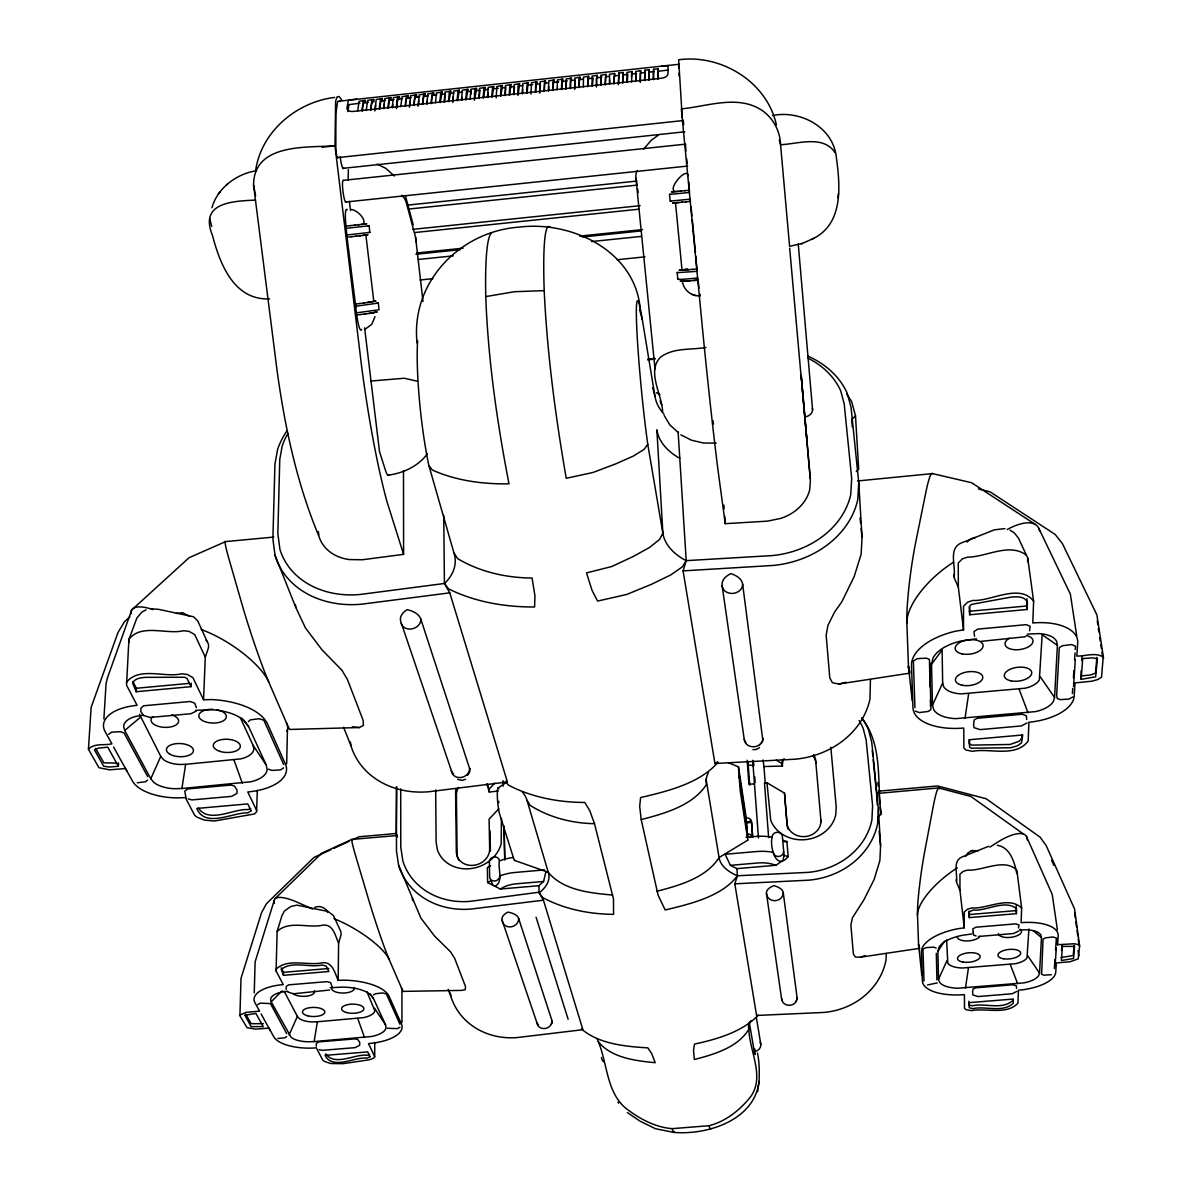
<?xml version="1.0" encoding="UTF-8"?>
<svg xmlns="http://www.w3.org/2000/svg" width="1192" height="1192" viewBox="0 0 1192 1192"><rect width="100%" height="100%" fill="white"/><g stroke="black" fill="none" stroke-linecap="round" stroke-linejoin="round"><path stroke-width="1.5" d="M396.474 786.765L396.459 850.864L398.59 865.213L420.865 918.063L434.514 936.003L450.472 951.737L454.644 958.323L465.461 986.425L465.312 989.658L461.572 990.403L403.641 991.386A40.752 1.937 72 0 1 401.406 987.721L389.262 959.709A47.799 2.324 72 0 1 368.119 897.904L356.095 857.346A35.998 1.743 71.9 0 1 351.834 839.406L397.189 835.532M526.64 92.991L527.147 83.157L528.22 82.814L526.953 93.274M968.872 1001.25L969.141 1005.139L972.359 1005.795C984.801 1002.815 1002.532 1010.324 1012.842 1000.401M969.305 917.602L969.334 911.82L973.074 910.047C986.276 911.522 1004.886 898.917 1016.538 908.781L1016.374 913.653L969.305 917.602L968.962 911.165M969.126 739.651L969.156 743.733L971.823 745.119L1010.101 744.464L1019.324 741.201L1022.036 737.863L1022.14 734.779M969.677 614.774L969.722 606.162L971.54 604.389L1010.309 597.237C1016.001 596.536 1024.643 595.911 1027.385 602.213L1027.131 609.485L969.677 614.774L969.26 606.728M522.29 93.468L522.826 83.619L528.22 82.814M522.603 93.751L522.617 89.132M330.765 849.747L313.913 857.48L266.367 903.834L261.495 912.804L241.007 978.394L239.92 1015.837L247.072 1027.698L255.669 1029.113L268.99 1028.115L273.743 1036.727A36.058 14.483 0.1 0 0 316.327 1047.842L322.689 1059.986L324.477 1061.431L330.705 1063.517L342.953 1063.681L369.058 1059.837L373.781 1058.183L374.69 1056.574L374.75 1042.329M517.924 95.509L517.954 87.597L518.49 84.096L519.593 83.738L518.252 94.213M513.573 94.392L514.169 84.558L519.593 83.738M513.901 94.689L514.452 86.778M509.237 94.868L509.848 85.019L510.981 84.662L509.565 95.151M504.887 95.33L505.527 85.496L510.981 84.662M505.214 95.613L505.795 87.716M500.536 95.807L501.191 85.958L502.383 85.6L500.878 96.09M374.69 1056.574L368.492 1043.566A41.452 16.762 -0.3 0 0 401.436 1023.988L389.203 996.557A48.723 20.115 -0.1 0 0 344.548 980.167L338.17 980.346L338.603 943.11L340.793 935.735A8.687 7.882 -11.9 0 0 340.048 929.909L333.432 915.56L328.024 911.463L296.912 905.145L290.893 906.442L284.456 910.986L281.953 915.65L277.125 931.518L276.082 970.914L283.234 984.592A37.056 15.272 0.4 0 0 254.984 1002.755L259.603 1011.129L246.222 1012.351L239.86 1015.048M348.213 179.992L348.332 169.666M496.17 97.848L496.87 86.42L502.383 85.6M491.834 96.731L492.549 86.897L493.771 86.524L492.192 97.014M316.297 1046.248L316.342 1043.358L318.994 1041.853L354.993 1038.888L357.883 1039.603L359.716 1042.359L359.686 1045.265L355.201 1047.634L322.168 1050.346L319.098 1049.675M487.498 97.208L488.228 87.359L493.771 86.524M487.856 97.491L487.93 92.872M483.147 97.669L483.922 87.821L485.174 87.448L483.52 97.953M478.812 98.146L479.601 88.297L485.174 87.448M479.169 98.414L479.884 90.503M474.431 100.188L474.595 92.261L475.28 88.759L476.577 88.387L474.833 98.891M283.487 975.324L281.223 969.468C292.055 960.409 309.25 968.053 321.885 964.969L326.161 966.056L328.828 971.51L283.487 975.324L283.547 972.314L281.178 967.74M286.169 989.464L286.229 986.454L288.553 984.86L327.01 981.627L330.705 982.729L331.719 985.829M470.125 99.07L470.959 89.221L476.577 88.387M286.676 763.744L287.466 729.132M465.789 99.547L466.653 89.683L467.979 89.311L466.161 99.815M461.453 100.009L462.332 90.16L467.979 89.311M461.84 100.292L461.915 97.208M361.206 314.479L356.423 314.986L355.425 303.93M417.066 343.043C410.48 282.504 459.784 231.293 519.176 227.121C571.49 220.624 634.576 250.648 640.149 308.013M457.117 100.471L458.026 90.622L459.397 90.234L457.505 100.754M129.868 616.86L124.43 621.807L118.008 632.475L91.128 707.377L88.431 749.276L98.936 767.708L109.545 769.838L125.547 768.542L132.446 781.028A43.687 20.86 2.4 0 0 185.341 797.523L194.49 815.015L196.814 817.101L204.562 820.141L214.456 821.005L254.432 813.972L256.578 811.871L257.308 790.4M254.239 992.832L255.133 961.81L274.011 901.092M452.722 102.527L453.705 91.084L459.397 90.234M453.169 101.216L453.303 96.597M351.849 236.686L347.036 237.193L346.038 226.078A16.494 2.488 83.2 0 1 347.259 209.822M448.43 101.409L449.399 91.546L450.814 91.158L448.833 101.692M675.566 191.584C666.343 190.169 686.473 166.195 688.305 175.701M444.109 101.871L445.093 92.007L450.814 91.158M444.512 102.154L445.391 94.228M439.773 102.348L440.787 92.484L442.232 92.082L440.176 102.616M1016.776 873.587C1014.764 862.948 1010.309 847.139 997.287 845.322M1027.578 561.685L1027.713 557.99L1018.4 538.009L1014.362 532.958L1009.982 530.127M435.438 102.81L436.481 92.946L442.232 92.082M1016.374 913.653L1016.165 905.726M1027.131 609.485L1026.908 598.727M431.102 103.272L432.175 93.408L433.665 93.006L433.918 95.226L432.473 95.628L431.698 98.921L431.534 103.555M426.781 103.734L427.868 93.87L433.665 93.006M427.198 104.017L427.317 100.933M635.932 73.681L635.917 80.013M1021.648 908.066L1021.082 922.683A37.876 15.854 -6.3 0 1 1058.168 935.72L1057.572 944.72L1074.275 943.751L1078.268 944.571L1079.624 946.016L1078.179 958.875L1070.207 961.706L1056.35 962.957L1055.739 972.21A36.848 15.019 -6.1 0 1 1018.445 990.209L1017.938 1003.143C1006.599 1015.42 985.918 1007.732 971.659 1010.637L966.176 1009.788L964.492 1008.372L964.417 994.635A42.212 17.299 -5.6 0 1 922.384 980.971L921.401 952.214A49.647 20.771 -5.8 0 1 957.817 928.732L964.253 927.823L964.268 911.925L967.71 909.109L971.987 907.961C986.857 909.183 1008.924 895.49 1021.648 908.066L1016.88 870.279C1004.409 857.495 982.283 871.292 967.591 870.115L963.345 871.278L959.933 874.138L959.977 890.349L964.253 927.823M1033.628 601.23L1032.779 622.984A46.145 23.378 -7.8 0 1 1077.717 642.771L1076.838 656.062C1085.256 656.36 1095.508 651.979 1103.211 657.09L1101.542 677.16L1097.921 679.5L1091.842 681.213L1075.05 682.882L1074.141 696.411A44.625 21.903 -7.5 0 1 1028.905 722.218L1028.174 740.992C1015.912 757.888 989.42 747.92 972.478 751.288L965.893 750.021L963.866 747.95L963.762 728.029A51.092 25.241 -6.8 0 1 912.953 707.631L911.508 665.434A60.375 30.59 -7.1 0 1 955.686 631.164L963.523 629.912L963.523 606.236L967.74 602.094L972.955 600.425C990.522 601.677 1019.816 582.858 1033.628 601.23L1027.713 557.99M256.727 810.694L247.772 791.95A50.183 24.212 1.7 0 0 285.424 764.087L267.574 724.095A59.302 29.264 2.2 0 0 211.312 699.57L203.549 699.764L205.292 657.15L208.168 648.701A10.564 9.014 -11 0 0 207.438 642.011L197.723 620.898L193.536 616.785L158.789 609.38L150.907 608.754M422.445 104.211L423.562 94.332L425.082 93.944L425.35 96.15L423.86 96.552L423.071 99.86L422.877 104.479M418.049 106.252L419.256 94.809L425.082 93.944M418.556 104.941L418.75 100.322M191.063 686.652L187.129 678.576L184.656 677.25L145.99 677.339C141.237 677.652 134.875 678.159 132.625 683.076L136.171 691.718L191.063 686.652L191.212 683.195M413.788 105.134L414.95 95.271L416.515 94.868L416.783 97.074L415.263 97.476L414.429 100.784L414.235 105.418M631.432 77.406L631.581 74.142L636.483 73.382M409.392 107.191L410.644 95.733L416.515 94.868M409.914 105.879L410.123 101.26M946.627 939.877L947.804 963.196A20.666 8.582 -5.7 0 0 962.346 968.023L1015.316 963.702A16.33 6.75 -6.1 0 0 1026.968 957.966L1028.934 928.955M931.548 664.287L942.127 649.953L942.649 682.986L943.677 686.667A25.002 12.516 -6.9 0 0 961.244 693.878L1025.194 688.201A19.787 9.849 -7.5 0 0 1039.335 679.962L1042.166 634.785L1057.408 645.319L1054.562 697.529L1053.356 701.447A24.749 12.144 -7.5 0 1 1035.624 711.594L955.775 718.642A31.26 15.436 -6.8 0 1 933.783 709.776L932.457 705.247L931.548 664.287L932.949 658.193A40.007 20.264 -7.1 0 1 961.065 640.998L976.457 638.793M405.131 106.073L406.353 96.194L407.962 95.792L408.23 97.997L406.666 98.4L405.802 101.722L405.593 106.341M886.312 953.436L885.999 960.126A68.763 62.386 -4.6 0 1 823.434 1012.47L756.577 1015.45L734.808 883.823L737.416 875.762L736.924 868.64L730.413 865.332L725.108 854.277L756.399 851.565A30.649 13.872 -4 0 1 773.355 852.354A5.111 4.559 -6.8 0 0 778.808 856.452A5.111 4.559 -6.8 0 0 783.561 851.461M400.81 106.535L402.047 96.656L407.962 95.792M861.712 717.733A75.022 65.396 -6.1 0 1 868.551 729.847L871.799 742.586L878.37 808.802L877.625 823.583A75.767 66.856 -5.7 0 1 808.534 880.188L734.808 883.823M878.37 808.802L880.59 845.754L879.89 860.52L874.183 879.338L864.096 899.528L852.444 917.795L850.879 924.947L853.368 954.062L855.469 957.131L860.847 957.131L919.822 948.311A41.347 3.487 -81.7 0 1 918.57 944.511L917.497 915.158A48.514 4.172 -81.7 0 1 924.992 849.971L933.127 807.014A36.55 3.129 -81.8 0 1 939.236 788.925M396.415 108.591L396.802 100.649L397.755 97.118L399.394 96.716L399.663 98.921L398.068 99.338L397.189 102.646L396.951 107.265M388.324 108.204L389.471 100.262L393.971 99.532M392.168 107.459L393.449 97.58L399.394 96.716M392.63 107.742L392.794 104.658M662.603 411.613C662.096 394.448 646.019 370.667 660.964 356.84C673.912 347.483 691.002 350.075 705.873 347.468M384.003 108.666L384.256 104.047M387.847 107.936L389.158 98.042L390.842 97.64L391.11 99.845M971.882 933.977L962.227 935.333A32.899 13.768 -5.8 0 0 939.072 947.148L937.895 951.291L938.521 979.213L939.609 982.297A25.837 10.579 -5.6 0 0 957.802 988.228L1023.943 982.864A20.428 8.329 -6.1 0 0 1038.56 975.786L1039.543 973.104L1041.48 937.568L1040.765 934.871A20.994 8.791 -6.3 0 0 1026.237 929.79L1019.711 929.969M136.171 691.718L136.365 688.261L132.863 681.511M379.682 109.128L380.889 101.186L385.418 100.456M383.526 108.397L384.867 98.519L390.842 97.64M807.818 356.11A91.233 73.964 -7.4 0 1 847.214 393.196L851.088 407.56L858.747 482.671L862.039 537.354L861.131 554.265L854.172 576.57L841.954 601.602L834.609 612.018L827.948 625.323L826.16 635.306L829.781 677.875L832.433 682.778L839.004 683.999L910.032 673.107A49.826 5.051 -82.2 0 1 908.438 666.03L906.874 623.118A58.81 6.094 -82.3 0 1 915.873 541.421L925.826 492.445A44.357 4.559 -82.5 0 1 932.487 473.597L971.584 482.715L1035.386 524.51M118.38 766.292L107.742 747.175L98.4 748.144L94.421 749.842L103.689 766.203L109.023 767.022L118.38 766.292L118.574 762.94M88.431 749.276C93.93 742.825 104.613 745.745 111.884 743.808L105.12 731.56A45.207 22.216 2.9 0 1 137.095 705.336L126.531 685.147L128.915 639.419L136.886 618.007L141.788 612.167L146.065 609.812M374.795 110.916L376.27 99.443L382.289 98.549L382.558 100.769M375.376 109.59L375.644 104.971M379.205 108.859L380.561 98.981L382.289 98.549M858.747 482.671L857.778 499.537A92.365 76.035 -7.2 0 1 773.072 565.455L683.091 570.879L714.932 763.491L794.9 759.215A82.159 70.626 -6.5 0 0 869.996 698.885L870.443 679.574M370.578 109.783L371.978 99.904L373.737 99.472L374.02 101.692L372.306 102.11L371.338 105.432L371.07 110.051M366.257 110.26L367.687 100.366L373.737 99.472M103.883 718.94L106.073 683.463L107.518 677.637L131.731 609.961L189.051 557.722L225.616 541.6L273.773 537.07M361.936 110.722L363.396 100.828L365.199 100.396L365.467 102.601L363.724 103.034L362.726 106.356L362.442 110.99M738.384 766.531L740.232 790.773L747.816 840.151L745.998 816.565L738.548 766.933L728.193 762.627M357.63 111.184L359.105 101.29L365.199 100.396M797.105 997.793L797.016 999.358A7.808 7.152 -6.1 0 1 781.565 998.777L766.486 893.493A20.89 9.223 -1.6 0 1 773.846 885.626A20.86 9.223 -1.3 0 1 783.263 892.704L797.105 997.793A19.296 7.882 -1.3 0 1 796.852 999.641M772.55 115.52C800.517 109.873 833.268 127.171 836.337 157.329C840.226 186.101 843.847 224.558 811.886 239.22M1054.369 968.485L1054.95 959.456M1055.561 950.322L1056.365 938.029L1053.117 936.986L1045.563 937.821L1043.045 939.147L1041.629 974.296L1043.968 975.16L1051.299 974.743M1072.383 693.565L1072.726 688.32M1073.426 677.697L1073.888 670.545M1074.588 659.817L1075.05 652.888M1075.258 649.521L1075.482 646.168L1071.563 644.589L1062.37 645.736L1059.301 647.643L1056.663 694.981L1057.125 698.348L1059.941 699.63L1068.807 699.123L1072.86 696.933M1055.099 966.056L1056.306 947.834M1073.545 686.443L1075.318 659.653M783.263 892.704L783.159 894.358A8.448 7.584 -6.9 0 1 774.353 900.69A8.448 7.584 -6.9 0 1 766.456 893.821L766.486 893.493M347.766 111.571L349.047 104.613L359.924 103.212M1061.506 950.486L1061.863 945.182M1081.204 679.351L1082.664 658.595L1092.572 657.82L1097.415 658.744L1095.671 676.818L1081.204 679.351L1081.069 670.783M1081.8 660.383L1082.038 656.926M601.14 77.435L601.021 85.302M742.631 584.154L762.776 739.919A9.372 8.15 -7.7 0 1 752.986 746.803A9.372 8.15 -7.7 0 1 744.255 739.457L722.143 585.704A10.311 8.657 -8.3 0 0 731.679 593.452A10.311 8.657 -8.3 0 0 742.482 586.047L742.631 584.154A25.434 13.738 -1.2 0 0 730.875 573.59A25.479 13.753 -1.7 0 0 722.188 585.332M276.082 970.914L276.216 969.066C287.972 957.846 307.73 965.982 321.944 962.838C332.479 961.124 334.818 973.059 338.17 980.346M683.076 280.791L682.375 281.014C683.165 289.656 691.405 296.719 700.121 295.72L700.181 294.96M1074.111 945.316L1073.187 955.552L1060.999 957.563M1096.878 657.403L1095.493 673.167L1090.501 674.97L1080.712 675.968M596.894 1038.515A60.375 24.108 -1.9 0 1 598.265 1041.599C607.413 1063.294 606.326 1091.112 625.115 1107.711C638.793 1118.409 654.393 1127.081 671.975 1128.66L673.838 1132.4C707.616 1135.231 754.76 1120.093 759.021 1081.427C759.483 1071.951 759.453 1062.355 757.456 1053.057M575.08 80.237L574.842 88.119M566.409 81.175L566.125 89.057M403.492 470.572L403.596 554.355L362.293 559.763L349.271 559.555A43.776 35.581 -17.8 0 1 319.069 536.653C296.927 483.728 284.888 427.362 277.095 370.712L253.568 185.132C253.628 143.07 306.761 147.674 334.982 145.841L335.637 101.141L337.008 96.954L339.064 96.507L341.672 99.8M540.408 83.976L539.991 91.873M757.605 1091.678L759.021 1081.427M837.916 197.857L838.542 193.208M396.668 786.869L396.176 833.372L397.517 836.814M965.013 718.404L968.649 693.699M965.46 988.019L968.47 967.859M143.547 715.125L136.231 716.317A25.062 12.322 2.9 0 0 123.655 726.569L124.713 730.443L150.788 778.763L153.649 782.205A24.227 11.562 2.4 0 0 174.404 788.717L181.899 788.523L185.639 764.325L240.888 758.857A24.555 11.995 1.9 0 0 253.836 749.053L253.136 745.417L240.262 717.539M1029.501 630.747L1030.201 626.426L1026.446 624.638L977.783 629.108L973.953 631.596L974.534 636.349M287.808 991.237L281.714 992.116A20.547 8.463 0.4 0 0 270.614 999.209L271.18 1001.861L291.191 1037.398A19.996 8.031 0.1 0 0 307.909 1041.778L314.122 1041.599L317.385 1021.768L363.515 1017.625A20.279 8.314 -0.2 0 0 374.869 1010.741L366.913 991.774M1018.43 927.942L1018.981 925.022L1015.882 923.845L975.965 927.197L972.806 928.896L973.298 932.084M337.5 157.627L682.778 120.586M470.602 94.734L471.257 91.441M255.654 170.367C261.257 131.656 296.48 102.005 334.609 97.431M545.966 871.501L543.597 881.454L538.903 885.701L500.312 889.023L487.647 882.557L487.364 867.553L490.672 865.675M269.556 298.864C233.99 300.533 219.894 263.849 212.519 235.539C198.945 202.7 231.948 201.15 255.237 200.107M211.938 207.766C217.436 187.978 236.672 173.689 256.593 170.709M365.139 329.201L371.755 324.298L375.003 316.625M683.091 570.879L686.205 560.642L678.114 431.772M377.03 303.021L378.341 303.066L355.037 306.344M375.093 312.23L373.901 312.662M710.983 1128.571L710.194 1129.39L709.046 1125.725L671.975 1128.66M150.788 778.763L160.771 756.369L139.494 714.291M289.075 1035.028L297.374 1016.418L284.128 991.208M938.521 979.213L946.955 960.692M932.457 705.247L942.649 682.986M684.804 131.791L342.998 168.355M674.299 1131.476L673.838 1132.4L655.466 1128.735L640.178 1121.255L627.424 1112.598M783.025 860.266L784.053 855.379L782.369 836.382A5.096 4.53 -6.8 0 0 776.931 832.314A5.096 4.53 -6.8 0 0 772.192 837.261C769.466 845.411 775.649 872.067 788.15 856.616L786.943 841.567L782.861 840.315M126.441 682.42C138.779 666.283 164.928 677.98 181.571 673.778L187.114 674.419L192.851 677.563L203.549 699.764M758.306 1015.197C742.065 1032.048 716.988 1039.23 694.519 1044.073L693.506 1050.241L694.37 1059.509C713.889 1054.473 737.863 1047.455 748.814 1029.307A60.896 24.436 -4.2 0 1 750.9 1020.665M859.134 720.638A69.717 60.732 -6.1 0 1 863.246 728.595L866.167 740.143L872.618 805.807L871.903 819.947A70.298 61.999 -5.8 0 1 807.803 872.395L737.416 875.762C722.039 896.622 689.244 904.192 665.181 909.973L658.088 895.207L641.207 819.604L639.687 806.373L640.596 797.552C667.207 791.324 699.361 783.576 717.942 762.433M965.49 856.437L967.919 852.936L971.525 850.805M808.072 358.211A84.811 68.689 -7.4 0 1 840.703 390.857L844.204 403.879L851.684 478.365L850.745 494.501A85.735 70.507 -7.3 0 1 772.148 555.591L686.205 560.642L682.42 566.811L670.664 574.976L651.711 584.184L626.858 594.421L597.609 601.081L591.992 590.263L586.524 572.89L611.749 566.543L633.19 556.53L649.521 547.486L659.638 539.395L662.871 533.211L656.866 429.82A82.889 49.096 -4.9 0 0 678.203 457.445L679.783 458.264M937.895 951.291L944.675 941.069M639.582 309.682L642.309 319.605A88.044 4.708 84.5 0 0 636.722 327.174A88.044 4.708 84.5 0 0 647.763 444.288L644.142 449.339L633.25 456.119L615.802 463.852L592.931 472.494L566.23 478.29C555.472 416.202 547.158 353.592 544.193 290.625A169.83 13.976 84.3 0 1 550.123 227.121M277.125 931.518C288.658 920.149 308.43 928.374 322.51 925.23C333.164 923.547 335.235 935.824 338.603 943.11M695.8 256.176L697.111 271.344L677.175 272.67L677.831 279.256M427.377 453.78C418.198 466.355 403.09 473.209 387.951 475.206M643.755 149.015L651.234 140.239L658.371 135.128M966.995 542.092L970.765 538.948L975.473 537.547M218.21 194.028L220.445 191.614M226.301 185.281L227.866 183.598M498.792 808.787L489.092 819.142L489.659 848.883A16.882 14.796 -19.3 0 1 473.224 865.347A16.882 14.796 -19.3 0 1 456.327 851.788L455.612 792.68A16.673 14.438 -18.3 0 1 456.119 788.851M498.316 790.981L489.286 792.069L488.541 789.745L494.695 783.189M878.012 817.369L881.007 814.196C876.88 782.757 883.048 746.877 863.142 719.968M879.651 790.937L876.612 794.155L873.185 759.706M271.18 1001.861L282.087 990.85M856.303 471.525L858.687 469.141L855.498 415.829L851.639 401.54L846.752 394.001M855.498 415.829L851.818 419.465L852.265 426.81M275.143 898.619L321.676 853.219L351.834 839.406M287.957 433.381A83.872 67.229 -17.1 0 0 282.221 445.972L279.777 459.382L277.84 533.614L279.897 549.229A84.826 68.957 -17.8 0 0 360.222 594.465L444.422 583.484L445.584 582.456A84.2 46.369 0.8 0 0 454.018 553.118L428.911 465.67A87.537 11.428 83.9 0 1 417.647 340.569M147.555 780.075L145.573 781.758L137.274 782.786M124.713 730.443L140.298 717.39M248.338 721.607L250.484 719.819L259.126 718.731L263.819 720.206L283.651 764.504M759.483 747.548L756.518 749.381M108.666 734.346L111.526 732.201L120.377 731.694L124.043 732.946L147.734 776.737M196.218 711.147L190.914 713.71L150.118 717.45L143.383 715.453L140.805 711.535L140.984 708.108L143.621 705.783L190.109 701.507L194.758 703.161L196.367 707.72M250.767 808.489L247.981 809.606C233.975 808.37 209.032 824.074 198.423 808.042M736.924 868.64L776.022 865.273L781.579 861.309M400.721 788.925L400.765 847.05L402.807 860.773A69.672 60.867 -19.3 0 0 470.006 901.361L540.11 892.078A68.57 31.022 -1.2 0 0 548.29 872.335L527.043 800.413A72.101 34.24 -0.8 0 0 522.111 791.741M465.565 779.27L462.198 780.373L457.624 779.374M346.44 235.033L369.833 232.41L369.133 225.765L367.836 225.869M362.472 235.48L365.884 235.003L373.796 301.367L367.419 302.545M283.577 767.857L280.582 769.913L271.955 770.404L268.498 769.212M286.646 1036.563L284.873 1037.74L277.93 1038.5M498.122 787.897L507.002 782.071M373.513 994.992L375.405 993.741L382.587 992.936L386.357 993.919L399.946 1024.286M989.822 847.154L997.57 842.222A37.012 13.35 -38.7 0 1 1027.206 839.958M1016.97 991.312L1012.217 993.756L977.962 996.557L972.91 994.933L972.568 992.012L973.059 989.017L975.592 987.84L1012.902 984.771L1016.284 985.799L1016.597 988.392M668.295 70.045L657.701 71.326L657.865 79.194M1018.817 930.952L1013.483 933.545L978.453 936.48M658.163 71.043L657.939 68.808L653.603 69.27L653.484 79.655M657.939 68.808L657.716 78.881M747.816 840.151L719.059 857.555C706.32 877.848 679.172 885.477 657.075 891.229M1027.146 722.903L1021.41 725.928L980.107 729.623L973.998 727.642L973.596 724.319L974.177 719.953L977.246 718.269L1022.259 714.246L1026.342 715.796L1026.699 719.566M257.695 1004.647L260.199 1003.157L270.45 1003.589L286.706 1033.643M653.827 71.505L648.984 72.265L649.118 80.132M653.603 69.27L653.32 79.357M369.609 1054.488L367.225 1055.278C355.618 1053.505 334.594 1066.855 325.803 1053.847M649.491 71.982L649.268 69.747L644.932 70.209L644.738 80.609M649.268 69.747L648.94 79.834M487.647 882.557L490.955 880.694L492.981 885.284M500.312 889.023L503.441 887.265A22.067 9.879 -1.6 0 1 515.421 883.898L543.597 881.454M645.155 72.444L640.283 73.204L640.357 81.071M399.946 1027.221L397.353 1028.651L387.4 1028.249M644.932 70.209L644.559 80.296M225.616 541.6A43.553 2.518 71.6 0 0 229.028 559.137L242.214 605.029A57.767 3.382 71.6 0 0 268.721 681.973L286.393 722.695A48.976 2.801 71.7 0 0 290.088 729.444L359.388 727.537L363.411 725.377L363.128 720.311L347.408 679.41L341.895 670.232L322.093 649.938L305.45 627.946L295.839 607.533L275.024 555.308L272.894 538.993L274.935 464.135L277.632 449.354A90.219 72.384 -17.1 0 1 286.855 430.968M640.819 72.906L640.596 70.686L640.253 82.352M369.058 225.81L345.635 228.387M937.24 982.908L927.585 984.95M632.147 73.844L631.924 71.624L631.611 82.01M627.23 82.486L627.826 74.306L622.88 75.081L622.865 82.963M623.49 74.783L623.267 72.548L618.931 73.025L618.499 83.425M623.267 72.548L622.671 82.65M619.155 75.245L614.178 76.02L614.118 83.902M618.931 73.025L618.35 84.707M614.834 75.722L614.595 73.487L613.91 83.604M334.073 848.242L348.913 841.433M352.206 839.928L359.135 836.754L395.997 833.521M609.052 76.333L605.476 76.959L605.387 84.841M801.665 382.841L810.396 480.108L809.755 489.495A44.253 36.386 -7.3 0 1 780.686 518.401L767.484 521.142L725.243 523.675L717.912 469.439A228.119 6.586 84.6 0 1 702.803 331.883L681.332 108.874C708.122 106.386 739.278 93.796 763.61 111.526C773.906 119.468 780.149 131.716 780.566 144.694L789.581 246.312L802.365 243.391M606.177 76.646L605.938 74.425L605.163 84.543M801.247 243.883L814.017 238.281M601.856 77.108L596.79 77.897L596.656 85.779M597.52 77.584L597.296 75.349L596.268 79.149L596.462 87.061M592.29 86.241L593.199 78.046L588.103 78.836L587.924 86.718M588.878 78.508L588.639 76.288L587.85 76.616L587.686 86.42M583.111 79.134L579.431 79.775L579.208 87.657M988.6 846.32L961.721 857.093C952.423 861.354 957.712 873.84 956.461 881.335M574.47 80.073L570.745 80.713L570.491 88.595M580.236 79.447L579.997 77.227L579.163 77.54L578.954 87.359M329.618 990.031L293.545 993.756L287.987 992.116M709.046 1125.725C725.555 1121.463 739.115 1110.706 749.842 1097.757C765.622 1077.404 749.515 1051.657 748.814 1029.307L748.442 1023.928M571.594 80.371L571.355 78.151L570.491 78.478L570.223 88.297M567.273 80.847L562.073 81.637L561.775 89.534M557.737 82.114L558.646 81.771L553.401 82.576L553.058 90.473M860.847 957.131L865.243 955.507M562.967 81.309L562.713 79.089L561.804 79.417L561.492 89.236M1025.537 636.722L980.807 641.385M554.325 82.233L554.086 80.013L553.148 80.356L552.775 90.175M548.573 82.859L544.744 83.514L544.357 91.412M356.423 314.986L356.304 311.216M539.961 83.783L536.087 84.453L535.64 92.35M545.698 83.172L545.459 80.952L544.476 81.294L544.059 91.114M537.085 84.096L536.832 81.876L535.804 82.218L535.342 92.052M680.99 280.969L680.215 281.238L690.034 280.776M971.808 850.716L978.259 850.686M971.048 850.954L972.851 850.373M176.222 613.463L182.734 612.733L189.811 616.413M677.175 272.67L678.069 272.387M675.477 202.744L682.003 269.809M688.708 181.825L689.527 192.463L669.532 194.415L670.187 201.09L690.168 199.183L690.451 201.403L685.668 201.895M314.748 907.336C319.486 905.279 325.386 907.484 327.636 912.118L325.863 909.585M641.207 819.604C664.406 813.57 692.79 805.673 706.409 784.559A72.712 34.866 -4.4 0 1 708.57 772.252M839.004 683.999L846.126 682.241M679.097 64.264L337.679 101.365L335.861 113.3L335.861 148.627A5.632 0.849 82.9 0 0 336.68 155.437A5.632 0.849 82.9 0 0 337.902 157.284M756.339 749.425L752.957 749.693M681.899 269.645L679.142 270.241L692.835 269.377M428.911 465.67L432.338 470.02C456.223 480.778 482.969 484.25 508.999 483.833C497.019 422.072 488.064 359.522 485.755 296.599L514.527 291.712L544.193 290.625M347.036 237.193L355.872 307.581M181.899 788.523L250.886 781.758A30.709 14.811 1.7 0 0 267.142 769.659L266.323 765.175L248.547 726.479L244.494 720.996A39.291 19.385 2.2 0 0 210.835 709.747L195.607 710.357M670.187 201.09L671.096 200.941M368.73 313.466L377.223 311.991L376.061 311.946M373.454 312.9L365.05 313.943M669.532 194.415L670.44 194.281M314.122 1041.599L371.725 1036.459A25.36 10.266 -0.3 0 0 385.97 1027.966L385.567 1024.867L373.379 998.33L370.101 994.009M684.938 269.213L687.516 268.87M675.387 202.7L672.586 203.087L682.42 202.193M363.739 303.006L375.942 301.129L374.765 301.099M363.337 224.2C366.689 219.537 357.049 209.658 350.776 209.449M674.314 191.614L671.498 191.972L678.039 191.346M360.967 314.42L365.855 313.928M359.433 235.822L368.03 234.779L366.868 234.854M359.656 303.483L364.543 302.991M361.161 224.454L366.719 223.798L365.557 223.887M356.78 99.07L348.392 100.203L346.932 108.04A6.556 3.993 -12.2 0 0 353.115 111.437L661.62 78.225A6.616 4.053 -8.2 0 0 667.982 73.442L668.027 65.575L661.649 66.156M358.107 224.781L362.86 224.275M355.723 236.24L360.729 235.703M354.397 225.184L359.403 224.662M536.832 81.876L531.483 82.695L530.991 94.108M545.459 80.952L540.14 81.756L539.708 93.17M554.086 80.013L548.812 80.818L548.424 90.652M562.713 79.089L557.469 79.894L557.141 89.713M571.355 78.151L566.155 78.955L565.857 88.774M579.997 77.227L574.827 78.016L574.618 89.415M588.639 76.288L583.514 77.078L583.32 86.897M597.296 75.349L592.201 76.139L592.052 85.943M605.938 74.425L600.887 75.2L600.798 85.004M614.595 73.487L609.574 74.262L609.544 84.066M631.924 71.624L626.977 72.384L627.037 82.188M640.596 70.686L635.679 71.446L635.798 81.235M365.467 102.601L368.328 102.303M399.663 98.921L402.523 98.608M408.23 97.997L411.076 97.684M416.783 97.074L419.644 96.761M425.35 96.15L428.211 95.837M433.918 95.226L436.779 94.913M442.5 94.302L445.361 93.989M451.083 93.378L453.943 93.065M459.665 92.454L462.526 92.142M468.247 91.531L471.108 91.218M476.83 90.592L479.705 90.294M485.427 89.668L488.288 89.355M494.024 88.744L498.33 88.282M502.637 87.821L505.497 87.508M511.234 86.882L514.11 86.584M519.846 85.958L522.722 85.645M528.458 85.034L532.764 84.558M322.019 147.227L334.982 145.841L361.593 366.227A226.167 32.005 83.6 0 0 386.938 501.504L403.596 554.355M350.284 225.631L355.201 225.124M351.61 236.686L356.527 236.18M355.112 304.035L359.895 303.528M355.842 312.915L379.041 309.771L378.341 303.066M685.653 144.143L343.654 180.32A11.13 1.669 83.1 0 0 343.043 191.986A11.13 1.669 83.1 0 0 346.425 201.597M345.62 202.029L687.62 166.06M407.768 205.099L636.915 181.05M409.169 209.017L636.424 185.192M345.71 226.122L350.522 225.616M684.581 190.705L689.438 190.184M412.879 229.356L640.134 205.665M414.965 232.515L638.867 209.196M416.813 252.972L463.062 248.189M579.655 236.105L642.562 229.594M415.874 254.269L460.246 249.664M582.277 237.029L641.43 230.905M418.168 259.483L453.213 255.863M591.515 241.559L641.311 236.403M680.17 191.152L685.221 190.616M420.016 279.986L432.92 278.66M617.352 259.692L645.021 256.846M676.43 191.525L681.332 191.018M681.258 202.327L686.309 201.806M371.01 381.023L404.312 378.251L417.319 381.231M647.688 359.165L655.093 358.42M647.599 359.88L654.989 359.135M804.615 416.917L805.747 416.798A8.642 6.988 -6.3 0 0 812.423 408.26M857.644 480.957L932.487 473.597M692.209 269.511L697.022 268.96M698.944 288.166L698.095 280.031L685.162 281.223M693.267 280.582L698.035 280.12M343.594 727.299L350.955 745.745A81.369 69.24 -18.6 0 0 428.911 791.741L507.405 781.952L449.786 592.856L361.593 604.195A91.382 74.366 -17.8 0 1 275.024 555.308M136.365 688.261L189.379 683.374M969.245 611.302L1026.655 605.998M1027.4 634.114L1038.977 633.608A25.583 12.963 -7.8 0 1 1056.589 641.311L1057.408 645.319M679.127 202.506L674.761 202.849M116.876 763.089L103.898 762.85L95.584 748.382M878.742 793.321L938.551 787.927L970.899 796.465L1023.511 834.057M784.098 758.559A16.807 14.676 -6 0 0 782.444 766.069L763.923 766.531L763.103 759.945M754.491 783.844L748.934 784.336L747.175 760.273M788.076 829.125A17.016 15.049 -5.7 0 1 787.197 825.296L784.515 793.157L766.963 782.742L764.489 782.965L768.646 837.648M878.698 791.145L937.672 785.96L986.231 798.774L1040.109 837.171L1046.099 845.396L1074.573 909.049L1079.624 946.016M745.894 822.018L751.422 821.526L752.584 836.59M746.371 822.912L739.189 775.471L747.026 831.494L746.371 822.912L751.541 822.316M746.117 837.261L755.281 836.471A30.545 13.961 -4.1 0 1 772.192 837.261M784.366 841.79L786.943 841.567M544.535 869.907L515.421 872.425A30.441 13.693 -1.6 0 0 499.716 876.016A5.081 4.485 -19 0 1 494.769 880.977A5.081 4.485 -19 0 1 489.659 876.88L489.39 861.846A5.066 4.455 -18.8 0 1 494.293 856.914A5.066 4.455 -18.8 0 1 499.388 860.967C497.571 868.163 503.888 881.454 495.231 886.163L494.501 886.058M730.413 865.332L758.932 862.889A22.216 9.998 -4 0 1 772.163 864.111L776.022 865.273M448.118 989.434L450.859 996.333A68.212 61.358 -20.4 0 0 517.164 1037.562L582.888 1029.694L543.433 900.198L471.034 909.064A75.096 65.649 -19.3 0 1 398.59 865.213M283.547 972.314L328.873 968.5M968.947 914.577L1015.986 910.613M330.199 987.691L343.46 987.11A32.273 13.321 -0.1 0 1 370.399 994.59L373.379 998.33M263.313 1023.675L251.199 1023.704L245.731 1014.228M688.961 269.72L681.303 270.018M368.611 232.44L369.922 232.351M364.856 235.077L365.884 235.003M317.385 1021.768L312.408 1021.917A15.988 6.511 0.2 0 1 299.043 1018.341L297.374 1016.418M185.639 764.325L179.634 764.474A19.37 9.387 2.4 0 1 163.051 759.17L160.771 756.369M684.283 281.133L682.375 281.014M716.243 443.156L703.474 443.037L691.405 440.191L680.885 434.842M1004.96 528.607L994.426 529.814L961.199 543.001C947.983 548.543 956.058 566.602 954.047 576.809M538.903 885.701L539.112 892.778L542.628 897.531C564.218 909.198 589.146 914.16 613.567 914.353L613.493 899.021L594.495 823.687C572.071 823.299 549.244 817.518 530.231 805.405L527.043 800.413M612.613 895.028C590.711 893.151 562.997 890.335 548.29 872.335L514.542 860.386M352.296 726.792L359.388 727.537M747.757 761.509L748.233 764.892L753.91 765.711L753.225 760.794M978.453 488.958L990.06 491.834L1055.188 534.463L1062.459 543.701L1096.863 614.863L1103.568 658.252M188.232 798.908L192.016 799.907L231.591 796.375L236.94 793.44L237.044 790.132L234.526 786.139L230.95 785.066L187.814 788.925L184.79 791.071L186.012 797.984M784.053 855.379L788.15 856.616M691.837 294.35L695.994 295.616M976.084 935.929L973.641 935.109L973.164 931.906M936.167 948.057L933.708 947.163L926.214 947.58L922.951 949.16L924.009 981.031M915.277 711.088L919.241 712.563L928.047 711.475L930.892 709.687L929.82 662.916M737.416 875.762L736.12 875.241A69.166 31.528 -4.4 0 1 719.074 857.584L706.066 779.047M201.239 629.421L206.276 631.492A58.378 19.862 33 0 1 268.721 681.973M312.602 909.049L297.836 902.478A36.296 10.356 31.2 0 0 274.443 903.402M333.939 918.54L338.871 920.731A47.963 13.753 30.9 0 1 389.262 959.709M686.205 560.642L684.61 559.853A84.811 47.456 -4.7 0 1 662.871 533.211L647.763 444.288M377.119 164.109L385.835 168.37L394.358 176.014M656.375 392.645L659.995 394.716M776.245 760.183L782.161 763.699L782.444 766.069M1033.166 930.639L1041.48 937.568M1026.461 555.263C1009.475 542.166 986.082 557.215 967.591 557.126L962.421 558.81L958.249 563.011L958.323 587.06L963.523 629.912M678.561 432.815L669.844 424.933L664.108 415.352M205.918 640.178L207.438 642.011M242.006 718.329L248.547 726.479M617.903 1102.198L618.618 1103.107M443.722 515.272L444.422 583.484L448.579 588.878C475.042 602.064 505.185 607.13 534.597 606.981L534.925 595.627L532.079 578.031C506.272 577.852 479.884 571.951 457.639 558.616L454.018 553.118M505.542 781.326L508.358 785.081C531.721 797.344 558.571 802.395 584.825 802.469L589.787 810.754L594.495 823.687M581.413 1028.919C598.905 1044.088 625.413 1046.472 647.867 1047.872L651.726 1053.639L655.213 1062.683C635.694 1060.865 611.109 1057.855 598.265 1041.599M835.115 152.695C823.285 134.592 797.672 144.083 780.566 144.694L779.3 139.971M1040.273 676.803L1054.562 697.529M1027.727 955.79L1039.543 973.104M253.136 745.417L266.323 765.175M374.512 1008.223L385.567 1024.867M539.112 892.778L543.433 900.198M444.422 583.484L449.786 592.856M113.583 747.026L127.246 771.731M261.108 1013.96L270.48 1030.916M1038.783 528.294L1070.371 594.152L1076.734 635.917M205.292 657.15L194.713 634.576L189.036 631.373L183.538 630.717C167.089 634.874 140.939 623.148 128.915 639.419L128.989 642.205M700.121 295.72L699.689 293.902M958.323 587.06L954.688 579.044A10.758 9.178 -15.2 0 1 954.092 574.455M1051.582 860.222L1053.862 865.317M1026.357 836.233L1052.208 894.387L1057.379 929.73M959.977 890.349L956.982 883.302A8.821 8.001 -14.8 0 1 956.491 879.279M1010.265 964.403L1017.655 983.728M1019.115 689.155L1028.011 712.771M211.729 226.465L209.718 218.449M357.734 1018.43L364.499 1037.457M233.99 759.96L242.274 783.114M401.436 623.461L451.351 770.598A22.931 11.279 -3.7 0 0 452.185 772.267M536.787 1022.423L537.056 1023.943A7.748 7.048 -20.3 0 0 552.06 1020.873L518.609 918.361A20.666 9.164 -4.1 0 0 507.971 912.118A20.666 9.178 -4.3 0 0 502.175 920.388L536.787 1022.423A19.117 7.867 -4.6 0 0 537.041 1023.019M420.821 619.125L420.88 619.482A10.192 8.493 -17.7 0 1 412.179 628.84A10.192 8.493 -17.7 0 1 401.138 623.55L400.84 621.717A25.196 13.589 -2.9 0 1 407.247 609.633A25.211 13.559 -2.5 0 1 420.821 619.125L469.633 768.616A9.283 8.001 -18.4 0 1 461.766 777.378A9.283 8.001 -18.4 0 1 451.634 772.327L451.351 770.598M652.695 387.847L654.9 395.938A82.263 49.602 -4.9 0 0 663.929 414.026M776.424 125.041C767.276 82.159 721.369 53.878 678.665 59.794L682.226 117.338M405.34 195.473L413.222 224.886M423.011 301.561L415.561 237.208L406.234 202.491A26.924 17.82 2 0 0 401.734 195.265M253.568 185.132L255.58 195.726M568.122 1019.249L536.057 917.184M552.06 1020.873L552.015 1020.576A19.117 7.852 -4.4 0 1 551.166 1024.271M749.261 1022.319L754.298 1051.582A39.247 1.415 85.1 0 0 755.311 1053.653M518.609 918.361L518.669 918.674A8.374 7.45 -19.3 0 1 511.636 926.75A8.374 7.45 -19.3 0 1 502.443 921.997L502.175 920.388M682.509 119.707L682.718 120.899M756.369 1017.491L760.854 1044.52M469.633 768.616L469.573 768.289A22.931 11.264 -3.4 0 1 468.828 773.548M412.283 898.038L412.715 900.66M642.309 319.605L654.9 395.938M637.288 170.486A27.043 18.163 -4.2 0 0 635.962 178.368L637.064 185.445M637.631 188.977L638.182 192.508M450.367 993.07L450.859 996.333M295.378 604.508L295.839 607.533M1097.251 621.002L1097.802 624.668M1098.353 628.333L1098.905 631.998M1099.739 637.497L1100.291 641.162M1100.842 644.827L1101.393 648.493M1101.929 652.173L1102.481 655.838M350.433 742.065L350.955 745.745M318.353 531.543L318.83 534.955M1074.648 912.938L1075.363 918.212M1075.84 921.729L1076.57 927.003M1077.046 930.52L1077.777 935.794M1078.253 939.311L1078.969 944.586M1078.045 950.471L1078.805 955.984M712.98 420.642L713.472 424.173M1056.783 938.76L1057.572 944.72M349.42 201.314L350.522 210.492M364.618 327.845L379.503 451.619L385.552 470.572A26.298 3.919 83.9 0 0 388.95 474.893M686.652 158.67L687.218 163.498M912.238 700.926L908.438 666.03A50.332 21.277 -40 0 0 910.077 671.796M921.774 975.101L918.57 944.511A41.526 14.706 -38.1 0 0 919.196 947.238M877.848 782.548L878.221 786.139M860.058 517.879L860.594 523.199M861.131 528.503L862.039 537.354M879.085 794.915L879.964 803.676M880.322 807.178L881.007 814.196M872.291 750.647L872.827 756.086M877.893 818.457L878.251 822.093M879.145 831.197L880.59 845.754M635.962 178.368L655.019 369.088M683.24 120.243L683.672 124.609M498.837 802.663L498.718 801.337M691.047 206.857L691.926 215.99M692.284 219.641L695.443 252.525M830.809 747.235L836.218 806.88L835.756 814.672A33.748 29.755 -5.8 0 1 805.092 839.66A33.748 29.755 -5.8 0 1 770.717 820.349L766.963 782.742M789.67 248.174L801.501 381.038M798.253 244.002L812.601 410.078M807.103 442.247L801.218 375.361L810.262 478.573M821.079 822.346L815.686 760.72A16.822 14.691 -6 0 0 813.57 754.67M685.951 151.146L685.504 144.485M784.515 793.157L786.914 822.987A17.031 15.064 -5.7 0 0 805.136 836.561A17.031 15.064 -5.7 0 0 820.856 820.036M763.923 766.531L765.249 783.099M754.73 776.767L755.132 782.295M752.718 760.302L758.47 838.021M748.233 764.892L749.723 785.156M752.688 837.365L751.66 823.091A4.485 3.963 -8.1 0 0 750.14 820.409M723.902 505.11L724.17 508.82M724.706 516.24L725.243 523.675M415.561 237.208L415.859 241.708M876.716 795.943L877.252 804.868M678.993 73.084L679.187 76.333M914.92 707.735L913.37 660.964L917.318 658.654L926.422 658.133L929.432 659.489L930.058 686.801M609.619 79.76L609.708 82.829M930.371 699.838L930.52 706.335M936.301 953.287L936.927 979.958M504.097 826.011L504.812 858.747M502.979 780.671L503.098 786.198M503.993 826.831L504.723 860.073M501.474 818.532L501.162 843.861A33.45 29.219 -19.2 0 1 469.544 868.73A33.45 29.219 -19.2 0 1 437.285 849.434L436.108 841.865L435.691 789.864M490.016 830.705L490.404 851.133M548.678 86.331L548.707 90.935M678.71 64.547L678.725 68.212M401.928 992.176L401.942 1022.527M715.125 763.997A72.712 34.866 -4.4 0 1 717.599 761.852M485.755 296.599A169.577 17.329 84.1 0 1 491.402 232.962M661.724 404.758A26.239 15.779 -4.1 0 1 660.174 400.825M339.631 100.918A5.558 0.82 82.8 0 1 340.122 101.573M343.817 167.983A11.145 1.669 83 0 1 340.241 156.733M361.653 329.379A16.301 2.473 83.4 0 1 356.751 314.867M697.752 277.989A20.636 0.76 -5.9 0 1 678.71 278.973M906.874 623.118A59.466 25.717 -40.4 0 1 953.63 562.147M1007.195 529.531A45.177 19.43 -41 0 1 1039.573 530.902M286.393 722.695A49.423 16.479 32.6 0 1 286.959 731.292M468.233 774.398A22.931 11.264 -3.4 0 1 467.502 775.232M453.541 773.832A22.931 11.279 -3.7 0 1 452.811 773.072M762.91 738.131A23.155 11.369 -1.3 0 1 761.167 743.376M760.407 744.195A23.155 11.369 -1.3 0 1 759.513 744.97M745.864 742.527A23.184 11.384 -1.6 0 1 744.3 739.115M1026.252 635.515A14.11 7.182 -7.7 0 1 1030.365 645.543A14.11 7.182 -7.7 0 1 1009.862 648.806A14.11 7.182 -7.7 0 1 1009.252 638.227M130.897 614.044A44.238 14.93 33.4 0 1 152.844 609.574M216.512 709.702A13.797 6.869 2.2 0 1 222.919 721.026A13.797 6.869 2.2 0 1 199.943 718.553A13.797 6.869 2.2 0 1 212.936 709.315M171.886 714.917A13.812 6.824 2.7 0 1 176.714 724.453A13.812 6.824 2.7 0 1 157.821 726.181A13.812 6.824 2.7 0 1 152.919 716.66M538.456 1024.673A19.117 7.867 -4.6 0 1 537.398 1023.585M782.339 1000.267A19.325 7.897 -1.5 0 1 781.579 998.464M796.107 1000.848A19.296 7.882 -1.3 0 1 795.556 1001.429M401.406 987.721A40.841 11.473 30.7 0 1 402.106 991.521M917.497 915.158A48.797 17.627 -38.3 0 1 957.28 867.851M760.138 1042.076A7.033 6.511 -8.4 0 1 754.298 1051.582M754.789 1048.975A39.813 1.445 85.1 0 1 755.132 1052.044M603.703 1061.878A7.003 6.452 -17.8 0 1 601.483 1057.468M1020.069 929.224A11.592 4.887 -6.2 0 1 1012.827 937.016A11.592 4.887 -6.2 0 1 998.449 933.5M979.973 936.316A11.562 4.887 -5.8 0 1 967.353 940.935A11.562 4.887 -5.8 0 1 957.34 936.942M314.405 990.731A11.354 4.708 0.3 0 1 307.074 996.095A11.354 4.708 0.3 0 1 293.187 993.741M354.099 987.408A11.354 4.723 0 0 1 342.223 993.04A11.354 4.723 0 0 1 332.195 986.827M813.033 755.996A16.807 14.676 -6 0 1 815.909 763.103M782.161 763.699A16.822 14.691 -6 0 1 782.429 759.855M486.887 783.725A16.673 14.438 -18.3 0 1 488.541 789.745M458.756 860.222A16.867 14.766 -19.3 0 1 457.117 854.038L456.402 794.975A16.643 14.423 -18.3 0 1 458.503 787.51M486.947 784.977A16.643 14.423 -18.3 0 1 489.286 792.069M499.403 860.967A30.351 13.797 -1.6 0 1 513.141 857.555M746.848 834.623A3.397 1.565 -4 0 1 748.412 834.892M747.16 833.834A5.081 2.354 -4 0 1 750.99 835.175A5.081 2.354 -4 0 1 750.021 837.529M746.669 817.965A4.485 3.963 -8.1 0 1 751.422 821.526M498.852 788.806A13.991 1.699 85 0 0 497.332 796.092A13.991 1.699 85 0 0 499.642 814.166L513.827 858.97A13.574 1.594 85.1 0 0 514.944 860.192M969.2 1002.651L969.215 1007.702L972.687 1008.685C985.143 1005.705 1002.859 1013.2 1013.2 1003.292L1013.349 999.045L969.2 1002.651M969.528 739.711L969.543 747.026L971.212 748.218L1010.518 747.757L1017.193 745.909L1021.544 742.884L1022.691 734.987L969.528 739.711M1062.385 946.388L1061.401 960.514L1073.59 958.502L1074.558 946.403L1062.385 946.388M251.065 810.798L247.891 812.869C233.766 811.931 205.069 828.753 196.799 808.444L247.772 803.915L251.065 810.798M369.982 1056.678L367.21 1058.153C355.648 1056.276 332.687 1070.595 325.073 1055.382L367.702 1051.895L369.982 1056.678M244.911 1015.226L251.11 1026.625L263.238 1026.595L255.922 1013.468L244.911 1015.226M962.078 653.872A14.051 7.182 -7.1 0 0 983.102 645.751A14.051 7.182 -7.1 0 0 962.197 641.356A14.051 7.182 -7.1 0 0 962.078 653.872M962.182 685.236A13.783 6.899 -6.9 0 0 982.804 677.414A13.783 6.899 -6.9 0 0 962.302 673.212A13.783 6.899 -6.9 0 0 962.182 685.236M1010.935 680.841A13.827 6.899 -7.5 0 0 1031.765 672.973A13.827 6.899 -7.5 0 0 1011.412 668.757A13.827 6.899 -7.5 0 0 1010.935 680.841M170.188 754.372A13.544 6.586 2.4 0 0 192.94 752.346A13.544 6.586 2.4 0 0 176.669 743.614A13.544 6.586 2.4 0 0 170.188 754.372M219.671 751.303A13.529 6.616 1.9 0 0 240.337 746.43A13.529 6.616 1.9 0 0 220.445 739.86A13.529 6.616 1.9 0 0 219.671 751.303M963.136 962.093A11.384 4.723 -5.8 0 0 980.167 956.595A11.384 4.723 -5.8 0 0 963.211 953.868A11.384 4.723 -5.8 0 0 963.136 962.093M1003.47 958.755A11.413 4.738 -6.1 0 0 1020.665 953.227A11.413 4.738 -6.1 0 0 1003.798 950.486A11.413 4.738 -6.1 0 0 1003.47 958.755M307.521 1015.763A11.175 4.559 0.2 0 0 324.82 1012.261A11.175 4.559 0.2 0 0 308.668 1007.866A11.175 4.559 0.2 0 0 307.521 1015.763M346.47 1012.529A11.175 4.589 -0.2 0 0 363.858 1009.013A11.175 4.589 -0.2 0 0 347.84 1004.603A11.175 4.589 -0.2 0 0 346.47 1012.529"/></g></svg>
